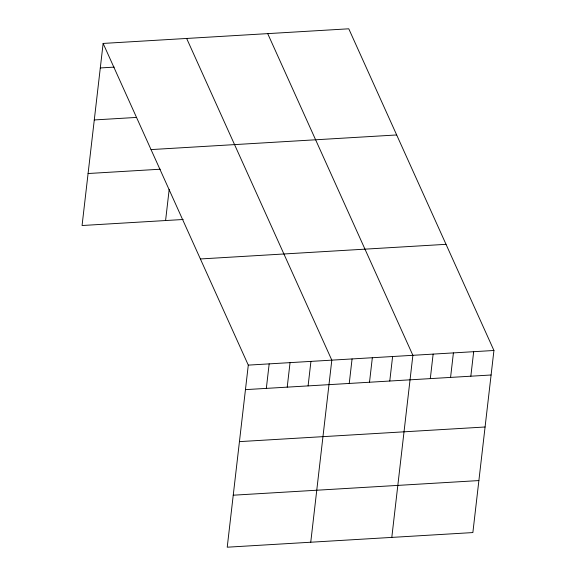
<?xml version="1.0" encoding="UTF-8"?>
<svg xmlns="http://www.w3.org/2000/svg" width="576" height="576" viewBox="0 0 576 576"><rect width="100%" height="100%" fill="white"/><g stroke="black" fill="none" stroke-linecap="round" stroke-linejoin="round"><path stroke-width="0.86" d="M103.133 43.43L248.292 365.119L227.225 547.2L472.867 532.57L493.934 350.482L348.775 28.8L103.133 43.43L82.066 225.518L183.204 219.492M165.586 220.543L169.193 189.346M266.335 388.382L269.172 363.874M287.215 387.144L290.052 362.628M308.095 385.898L310.932 361.382M310.745 542.225L331.812 360.144L186.653 38.455M349.243 383.443L352.073 358.934M369.504 382.241L372.341 357.725M389.772 381.031L392.609 356.522M391.802 537.394L412.877 355.313L267.71 33.631M430.301 378.619L433.138 354.103M450.569 377.41L453.406 352.901M470.837 376.2L473.674 351.691M100.296 67.946L114.214 67.118M94.277 119.945L136.037 117.454M151.034 149.587L396.677 134.957M88.078 173.52L160.286 169.214M200.39 258.962L446.033 244.325M248.292 365.119L493.934 350.482M245.455 389.628L491.098 374.998M239.436 441.626L485.086 426.996M233.237 495.202L478.886 480.571"/></g></svg>
